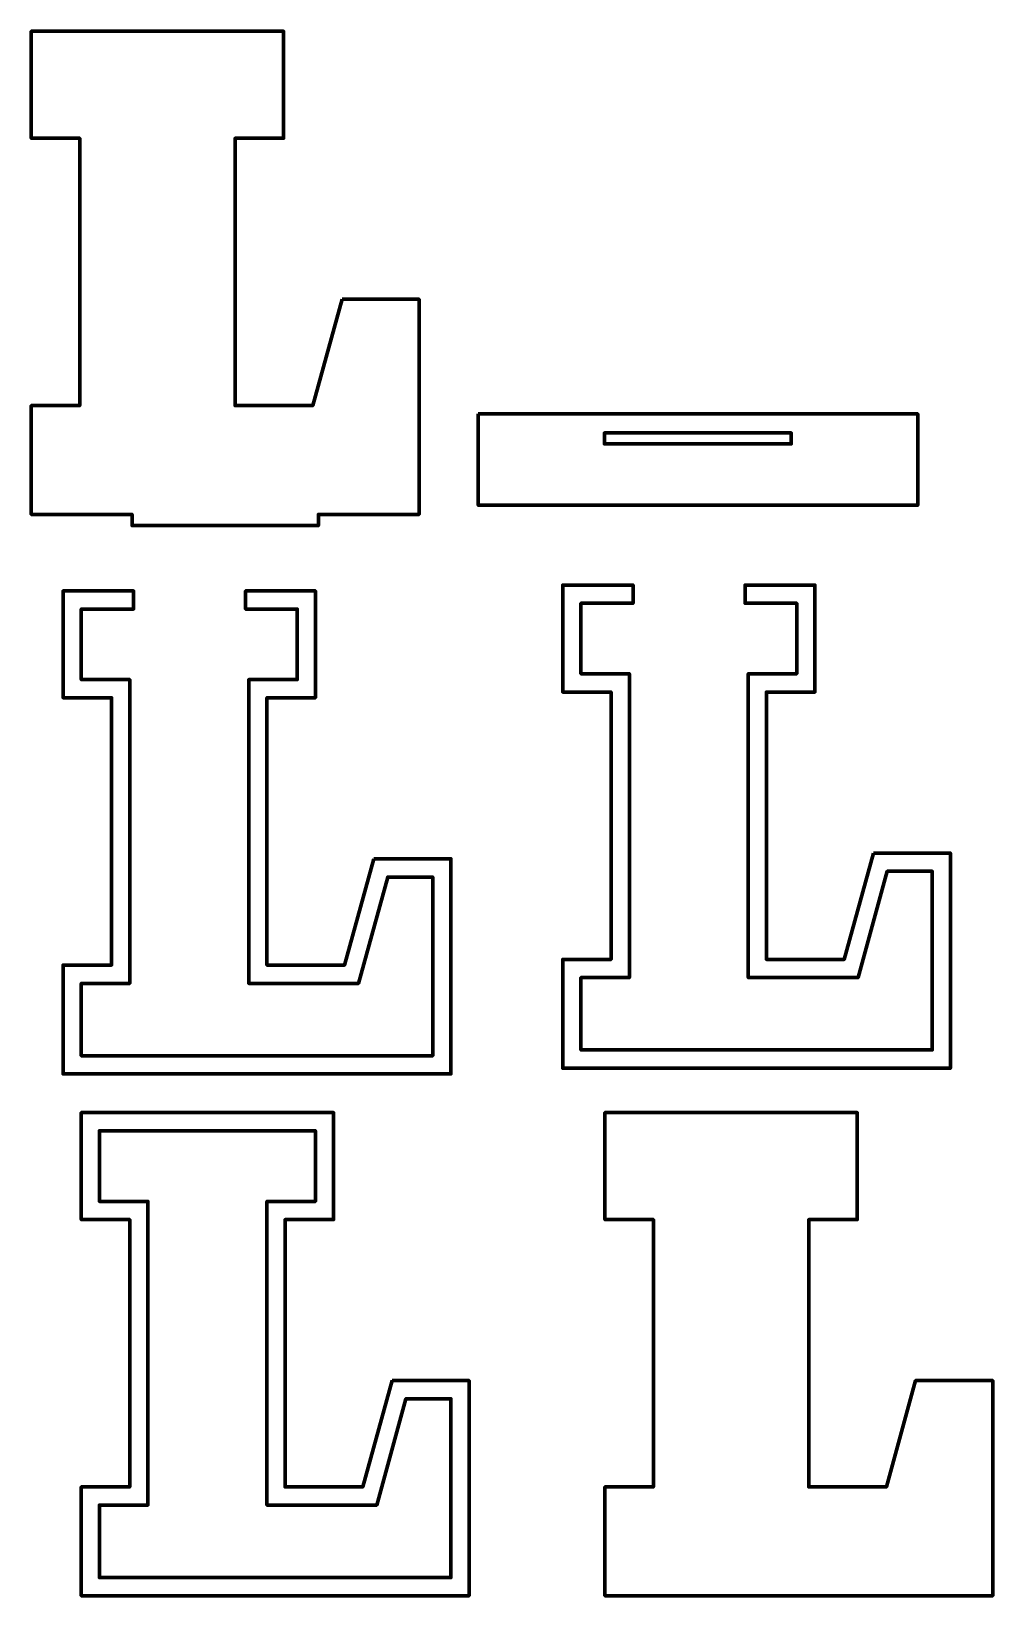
# Model space of a CAD drawing. Header units: inches. Extents: x 1.8 to 20.3, y 1.3 to 31.4.
import ezdxf

# ---------------------------------------------------------------- set-up
doc = ezdxf.new("R2010")
doc.units = ezdxf.units.IN
doc.header["$MEASUREMENT"] = 0
doc.layers.add('Layer 1', color=7, linetype='Continuous')

# ---------------------------------------------------------------- blocks, each defined once
blk = doc.blocks.new('block 2')
at = {"layer": 'Layer 1', "color": 6, "lineweight": 70, "true_color": 0xf806ff}
blk.add_lwpolyline([(12.799, 1.309), (12.799, 3.402), (13.732, 3.402), (13.732, 8.544), (12.799, 8.544), (12.799, 10.601), (17.654, 10.601), (17.654, 8.544), (16.721, 8.544), (16.721, 3.402), (18.216, 3.402), (18.778, 5.447), (20.261, 5.447), (20.261, 1.309), (12.799, 1.309), (12.799, 1.309)], dxfattribs=at)

msp = doc.modelspace()

# ---------------------------------------------------------------- linework, layer by layer
at = {"layer": 'Layer 1', "color": 7, "lineweight": 70, "true_color": 0xffffff}
for points in [[(7.74, 26.244), (7.178, 24.199), (5.683, 24.199), (5.683, 29.341), (6.616, 29.341), (6.616, 31.398), (1.761, 31.398), (1.761, 29.341), (2.693, 29.341), (2.693, 24.199), (1.761, 24.199), (1.761, 22.106), (3.699, 22.106), (3.699, 21.89), (7.285, 21.89), (7.285, 22.106), (9.223, 22.106), (9.223, 26.244), (7.74, 26.244)], [(10.36, 24.039), (10.36, 22.282), (18.817, 22.282), (18.817, 24.039), (10.36, 24.039)], [(16.385, 23.462), (12.79, 23.462), (12.79, 23.672), (16.385, 23.672), (16.385, 23.462), (16.385, 23.462)], [(8.352, 15.482), (7.79, 13.437), (6.296, 13.437), (6.296, 18.579), (7.228, 18.579), (7.228, 20.636), (5.883, 20.636), (5.883, 20.286), (6.878, 20.286), (6.878, 18.929), (5.946, 18.929), (5.946, 13.087), (8.057, 13.087), (8.619, 15.132), (9.485, 15.132), (9.485, 11.694), (2.723, 11.694), (2.723, 13.087), (3.656, 13.087), (3.656, 18.929), (2.723, 18.929), (2.723, 20.286), (3.73, 20.286), (3.73, 20.636), (2.373, 20.636), (2.373, 18.579), (3.306, 18.579), (3.306, 13.437), (2.373, 13.437), (2.373, 11.344), (9.835, 11.344), (9.835, 15.482), (8.352, 15.482)], [(17.965, 15.592), (17.403, 13.547), (15.908, 13.547), (15.908, 18.69), (16.841, 18.69), (16.841, 20.746), (15.496, 20.746), (15.496, 20.396), (16.491, 20.396), (16.491, 19.04), (15.558, 19.04), (15.558, 13.197), (17.67, 13.197), (18.232, 15.242), (19.098, 15.242), (19.098, 11.805), (12.336, 11.805), (12.336, 13.197), (13.269, 13.197), (13.269, 19.04), (12.336, 19.04), (12.336, 20.396), (13.342, 20.396), (13.342, 20.746), (11.986, 20.746), (11.986, 18.69), (12.919, 18.69), (12.919, 13.547), (11.986, 13.547), (11.986, 11.455), (19.448, 11.455), (19.448, 15.592), (17.965, 15.592)], [(8.702, 5.447), (8.14, 3.402), (6.646, 3.402), (6.646, 8.544), (7.578, 8.544), (7.578, 10.601), (2.723, 10.601), (2.723, 8.544), (3.656, 8.544), (3.656, 3.402), (2.723, 3.402), (2.723, 1.309), (10.185, 1.309), (10.185, 5.447), (8.702, 5.447), (8.702, 5.447)], [(9.835, 1.659), (3.073, 1.659), (3.073, 3.052), (4.006, 3.052), (4.006, 8.894), (3.073, 8.894), (3.073, 10.251), (7.228, 10.251), (7.228, 8.894), (6.296, 8.894), (6.296, 3.052), (8.407, 3.052), (8.969, 5.097), (9.835, 5.097), (9.835, 1.659), (9.835, 1.659)]]:
    msp.add_lwpolyline(points, dxfattribs=at)

# ---------------------------------------------------------------- block references
at = {"layer": 'Layer 1'}
msp.add_blockref('block 2', (0, 0), dxfattribs=at)

doc.saveas('drawing.dxf')
